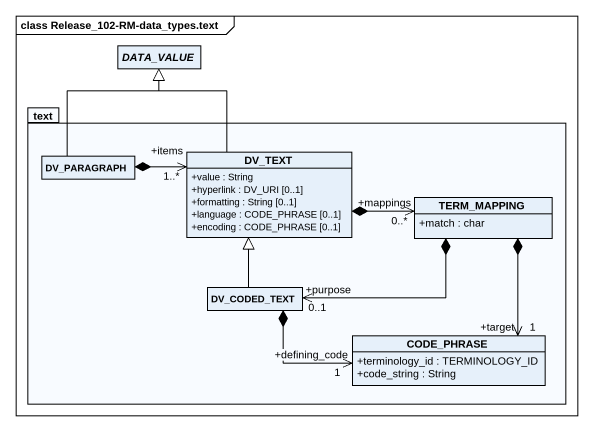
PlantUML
@startuml
mainframe class Release_102-RM-data_types.text
hide circle
hide empty members
skinparam classAttributeIconSize 0
abstract class DATA_VALUE
package text {
  class DV_TEXT {
    +value : String
    +hyperlink : DV_URI [0..1]
    +formatting : String [0..1]
    +language : CODE_PHRASE [0..1]
    +encoding : CODE_PHRASE [0..1]
  }
  class DV_PARAGRAPH
  class TERM_MAPPING {
    +match : char
  }
  class DV_CODED_TEXT
  class CODE_PHRASE {
    +terminology_id : TERMINOLOGY_ID
    +code_string : String
  }
}
DV_TEXT -up-|> DATA_VALUE
DV_TEXT *-right-> "+mappings\n0..*" TERM_MAPPING
DV_PARAGRAPH -up-|> DATA_VALUE
DV_PARAGRAPH *-right-> "+items\n1..*" DV_TEXT
TERM_MAPPING *--> "+target\n1" CODE_PHRASE
DV_CODED_TEXT -up-|> DV_TEXT
DV_CODED_TEXT "+purpose\n0..1" <-right-* TERM_MAPPING
DV_CODED_TEXT *-right-> "+defining_code\n1" CODE_PHRASE
@enduml
